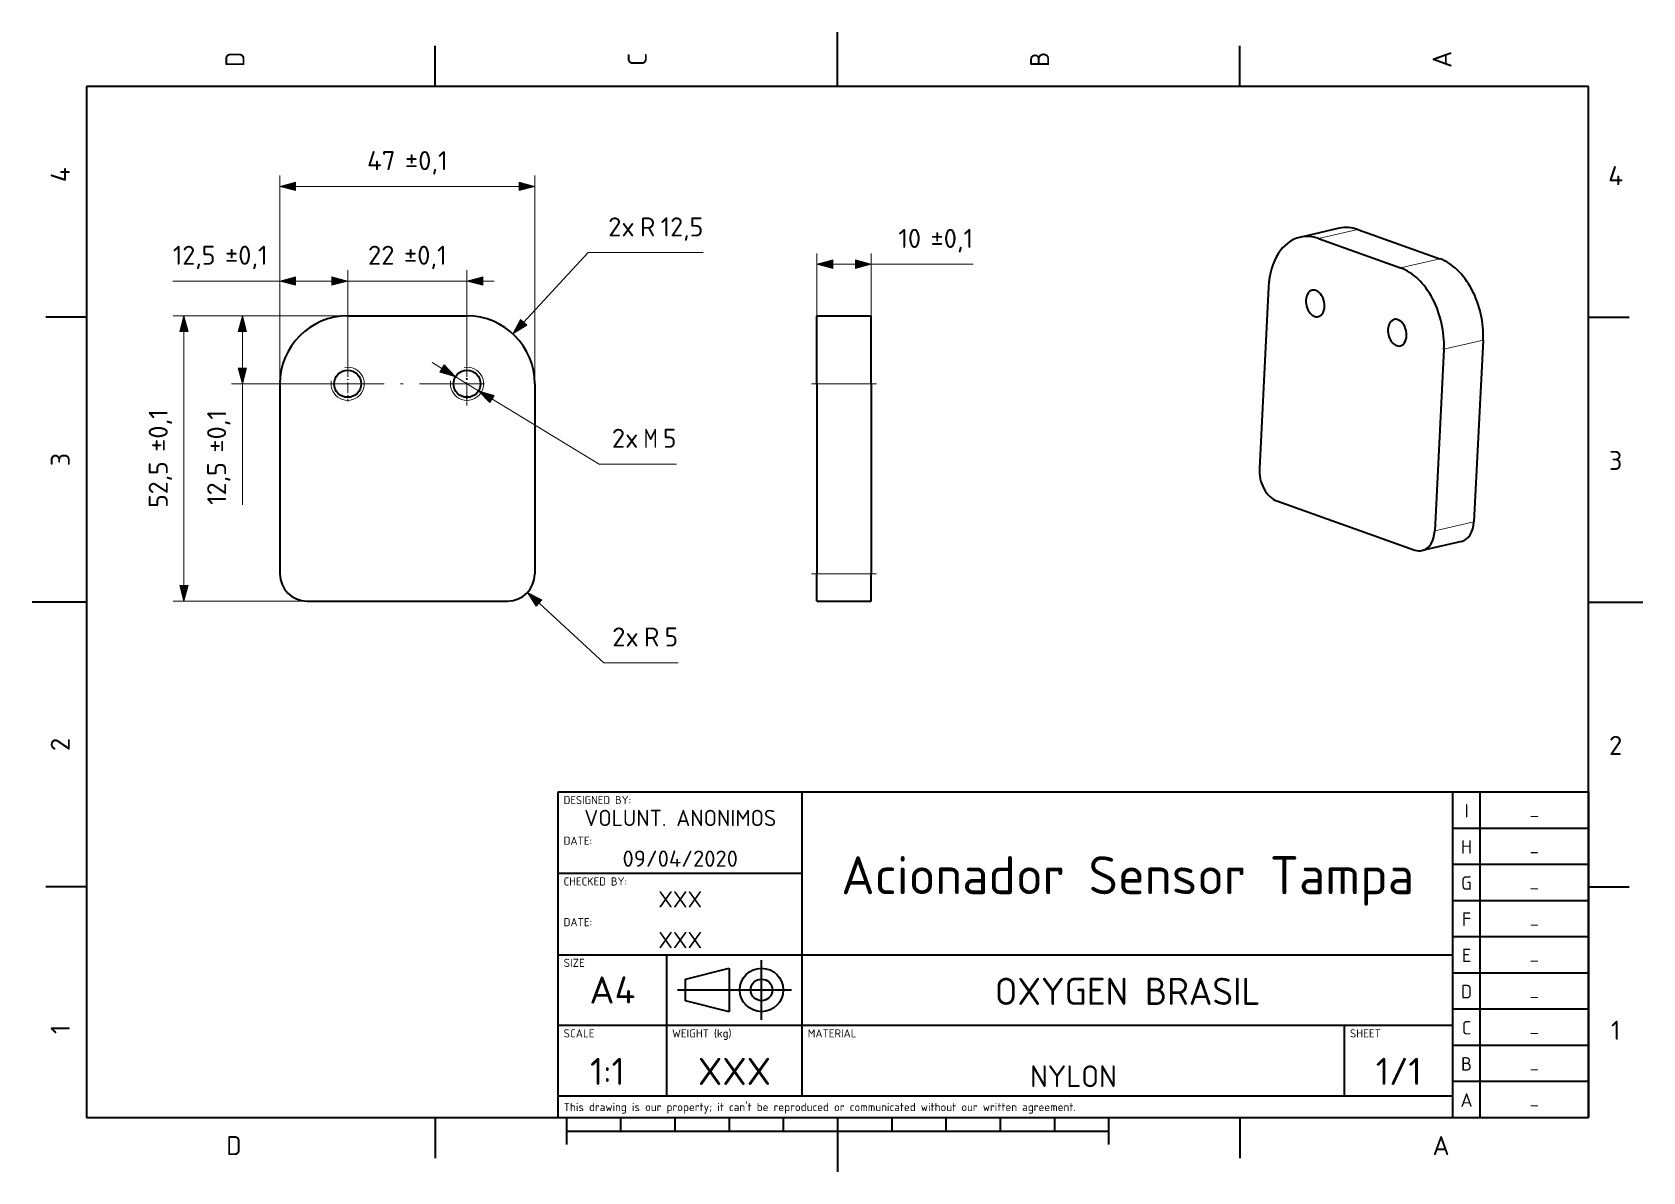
# Model space of a CAD drawing. Extents: x 0 to 297, y 0 to 210.
import ezdxf
from ezdxf.enums import TextEntityAlignment as Align

# ---------------------------------------------------------------- set-up
doc = ezdxf.new("R2010")
doc.units = 0
doc.linetypes.add('DASHDOT', pattern=[18.5, 12, -3, 0.5, -3])
doc.layers.get('0').update_dxf_attribs({"lineweight": 13})
doc.styles.get("Standard").update_dxf_attribs({"font": 'isocp.shx'})
doc.dimstyles.get("Standard").update_dxf_attribs({"dimtxt": 2.5, "dimasz": 2.5, "dimexe": 1.25, "dimexo": 0.625, "dimtad": 1, "dimcen": 2.5, "dimadec": 0, "dimazin": 0, "dimtfac": 1, "dimtmove": 0, "dimatfit": 0, "dimfxl": 1, "dimarcsym": 0})

# ---------------------------------------------------------------- blocks, each defined once
blk = doc.blocks.new('BLOCK345')
at = {"color": 7, "lineweight": 18, "width": 1.110901}
blk.add_text('A', height=3.5, dxfattribs=at).set_placement((258.226196, 3.076224), (261.373749, 3.076224), align=Align.FIT)
blk = doc.blocks.new('BLOCK346')
at = {"color": 7, "lineweight": 18, "width": 0.933333}
blk.add_text('D', height=3.5, dxfattribs=at).set_placement((35.799999, 3.076224), (38.599998, 3.076224), align=Align.FIT)
blk = doc.blocks.new('BLOCK347')
at = {"color": 7, "lineweight": 18, "width": 0.933334}
blk.add_text('B', height=3.5, rotation=90, dxfattribs=at).set_placement((187.523788, 203.600006), (187.523788, 206.400009), align=Align.FIT)
blk = doc.blocks.new('BLOCK348')
at = {"color": 7, "lineweight": 18, "width": 0.815852}
blk.add_text('C', height=3.5, rotation=90, dxfattribs=at).set_placement((113.323776, 203.77623), (113.323776, 206.223785), align=Align.FIT)
blk = doc.blocks.new('BLOCK349')
at = {"color": 7, "lineweight": 18, "width": 1.110901}
blk.add_text('A', height=3.5, rotation=90, dxfattribs=at).set_placement((261.723755, 203.426224), (261.723755, 206.573776), align=Align.FIT)
blk = doc.blocks.new('BLOCK350')
at = {"color": 7, "lineweight": 18, "width": 0.933334}
blk.add_text('D', height=3.5, rotation=90, dxfattribs=at).set_placement((39.123775, 203.600006), (39.123775, 206.400009), align=Align.FIT)
blk = doc.blocks.new('BLOCK351')
at = {"color": 7, "lineweight": 18, "width": 0.863838}
blk.add_text('3', height=3.5, dxfattribs=at).set_placement((290.776215, 129.326218), (293.223755, 129.326218), align=Align.FIT)
blk = doc.blocks.new('BLOCK352')
at = {"color": 7, "lineweight": 18, "width": 0.863843}
blk.add_text('3', height=3.5, rotation=90, dxfattribs=at).set_placement((6.923776, 130.02623), (6.923776, 132.473785), align=Align.FIT)
blk = doc.blocks.new('BLOCK353')
at = {"color": 7, "lineweight": 18, "width": 0.863838}
blk.add_text('2', height=3.5, dxfattribs=at).set_placement((290.776215, 76.826225), (293.223755, 76.826225), align=Align.FIT)
blk = doc.blocks.new('BLOCK354')
at = {"color": 7, "lineweight": 18, "width": 0.863843}
blk.add_text('2', height=3.5, rotation=90, dxfattribs=at).set_placement((6.923776, 77.526222), (6.923776, 79.973778), align=Align.FIT)
blk = doc.blocks.new('BLOCK355')
at = {"color": 7, "lineweight": 18, "width": 0.933329}
blk.add_text('4', height=3.5, dxfattribs=at).set_placement((290.600006, 181.826218), (293.399994, 181.826218), align=Align.FIT)
blk = doc.blocks.new('BLOCK356')
at = {"color": 7, "lineweight": 18, "width": 0.933334}
blk.add_text('4', height=3.5, rotation=90, dxfattribs=at).set_placement((6.923776, 182.350006), (6.923776, 185.150009), align=Align.FIT)
blk = doc.blocks.new('BLOCK357')
at = {"color": 7, "lineweight": 18, "width": 0.953214}
blk.add_text('1', height=3.5, dxfattribs=at).set_placement((291.126221, 24.326223), (292.873779, 24.326223), align=Align.FIT)
blk = doc.blocks.new('BLOCK358')
at = {"color": 7, "lineweight": 18, "width": 0.953211}
blk.add_text('1', height=3.5, rotation=90, dxfattribs=at).set_placement((6.923776, 25.376225), (6.923776, 27.123777), align=Align.FIT)
blk = doc.blocks.new('BLOCK359')
at = {"color": 7, "lineweight": 18, "width": 0.779092}
blk.add_text("This drawing is our property; it can't be reproduced or communicated without our written agreement.", height=1.5, dxfattribs=at).set_placement((98, 11.175525), (192.437073, 11.175525), align=Align.FIT)
blk = doc.blocks.new('BLOCK360')
at = {"color": 7, "lineweight": 18, "width": 0.857432}
blk.add_text('SCALE', height=1.5, dxfattribs=at).set_placement((98, 24.751049), (103.695801, 24.751049), align=Align.FIT)
blk = doc.blocks.new('BLOCK361')
at = {"color": 7, "lineweight": 18, "width": 0.631999}
blk.add_text('  1:1', height=5, dxfattribs=at).set_placement((96.755241, 16), (109.244751, 16), align=Align.FIT)
blk = doc.blocks.new('BLOCK362')
at = {"color": 7, "lineweight": 18, "width": 0.802234}
blk.add_text('WEIGHT (kg)', height=1.5, dxfattribs=at).set_placement((118, 24.751049), (128.944763, 24.751049), align=Align.FIT)
blk = doc.blocks.new('BLOCK363')
at = {"color": 7, "lineweight": 18, "width": 0.993963}
blk.add_text('XXX', height=5, dxfattribs=at).set_placement((122.755249, 16), (136.244751, 16), align=Align.FIT)
blk = doc.blocks.new('BLOCK364')
at = {"color": 7, "lineweight": 18, "width": 0.899371}
blk.add_text('MATERIAL', height=1.5, dxfattribs=at).set_placement((143, 24.751049), (151.993713, 24.751049), align=Align.FIT)
blk = doc.blocks.new('BLOCK365')
at = {"color": 7, "lineweight": 18, "width": 0.865676}
blk.add_text('NYLON', height=4, dxfattribs=at).set_placement((184.002792, 15.6), (199.997192, 15.6), align=Align.FIT)
blk = doc.blocks.new('BLOCK366')
at = {"color": 7, "lineweight": 18, "width": 0.839691}
blk.add_text('SHEET', height=1.5, dxfattribs=at).set_placement((243, 24.751049), (248.697906, 24.751049), align=Align.FIT)
blk = doc.blocks.new('BLOCK367')
at = {"color": 7, "lineweight": 18, "width": 0.672753}
blk.add_text('1/1', height=5, dxfattribs=at).set_placement((247.755249, 16), (256.244751, 16), align=Align.FIT)
blk = doc.blocks.new('BLOCK368')
at = {"color": 7, "lineweight": 18, "width": 0.839548}
blk.add_text('SIZE', height=1.5, dxfattribs=at).set_placement((98, 37.751049), (101.897903, 37.751049), align=Align.FIT)
blk = doc.blocks.new('BLOCK369')
at = {"color": 7, "lineweight": 18, "width": 0.991259}
blk.add_text('A4', height=5, dxfattribs=at).set_placement((102.751747, 31), (111.248253, 31), align=Align.FIT)
blk = doc.blocks.new('BLOCK370')
at = {"color": 7, "lineweight": 18, "width": 0.832842}
blk.add_text('OXYGEN BRASIL', height=5, dxfattribs=at).set_placement((177.510498, 30.751749), (226.489517, 30.751749), align=Align.FIT)
blk = doc.blocks.new('BLOCK371')
at = {"color": 7, "lineweight": 18, "width": 0.77958}
blk.add_text('CHECKED BY:', height=1.5, dxfattribs=at).set_placement((98, 52.751049), (109.693703, 52.751049), align=Align.FIT)
blk = doc.blocks.new('BLOCK372')
at = {"color": 7, "lineweight": 18, "width": 0.993964}
blk.add_text('XXX', height=3, dxfattribs=at).set_placement((115.453148, 48.700001), (123.546852, 48.700001), align=Align.FIT)
blk = doc.blocks.new('BLOCK373')
at = {"color": 7, "lineweight": 18, "width": 0.9182}
blk.add_text('DATE:', height=1.5, dxfattribs=at).set_placement((98, 45.251049), (103.246857, 45.251049), align=Align.FIT)
blk = doc.blocks.new('BLOCK374')
at = {"color": 7, "lineweight": 18, "width": 0.993964}
blk.add_text('XXX', height=3, dxfattribs=at).set_placement((115.453148, 41.200001), (123.546852, 41.200001), align=Align.FIT)
blk = doc.blocks.new('BLOCK375')
at = {"color": 7, "lineweight": 18, "width": 0.802887}
blk.add_text('DESIGNED BY:', height=1.5, dxfattribs=at).set_placement((98, 67.751053), (110.444756, 67.751053), align=Align.FIT)
blk = doc.blocks.new('BLOCK376')
at = {"color": 7, "lineweight": 18, "width": 0.817531}
blk.add_text('VOLUNT. ANONIMOS', height=3, dxfattribs=at).set_placement((101.80629, 63.700001), (137.193695, 63.700001), align=Align.FIT)
blk = doc.blocks.new('BLOCK377')
at = {"color": 7, "lineweight": 18, "width": 0.9182}
blk.add_text('DATE:', height=1.5, dxfattribs=at).set_placement((98, 60.251049), (103.246857, 60.251049), align=Align.FIT)
blk = doc.blocks.new('BLOCK378')
at = {"color": 7, "lineweight": 18, "width": 0.741134}
blk.add_text('09/04/2020', height=3, dxfattribs=at).set_placement((108.859436, 56.200001), (130.140564, 56.200001), align=Align.FIT)
blk = doc.blocks.new('BLOCK379')
at = {"color": 7, "lineweight": 18, "width": 0.794185}
blk.add_text('Acionador Sensor Tampa', height=7, dxfattribs=at).set_placement((149.186722, 51.152447), (254.813278, 51.152447), align=Align.FIT)
blk = doc.blocks.new('BLOCK380')
at = {"color": 7, "lineweight": 18, "width": 1.110905}
blk.add_text('A', height=2.5, dxfattribs=at).set_placement((263.375885, 11.959208), (265.624146, 11.959208), align=Align.FIT)
blk = doc.blocks.new('BLOCK381')
at = {"color": 7, "lineweight": 18, "width": 1.180341}
blk.add_text('_', height=2, dxfattribs=at).set_placement((276.100708, 12.234033), (277.899323, 12.234033), align=Align.FIT)
blk = doc.blocks.new('BLOCK382')
at = {"color": 7, "lineweight": 18, "width": 0.933333}
blk.add_text('B', height=2.5, dxfattribs=at).set_placement((263.5, 18.625874), (265.5, 18.625874), align=Align.FIT)
blk = doc.blocks.new('BLOCK383')
at = {"color": 7, "lineweight": 18, "width": 1.180341}
blk.add_text('_', height=2, dxfattribs=at).set_placement((276.100708, 18.9007), (277.899323, 18.9007), align=Align.FIT)
blk = doc.blocks.new('BLOCK384')
at = {"color": 7, "lineweight": 18, "width": 0.815855}
blk.add_text('C', height=2.5, dxfattribs=at).set_placement((263.625885, 25.29254), (265.374146, 25.29254), align=Align.FIT)
blk = doc.blocks.new('BLOCK385')
at = {"color": 7, "lineweight": 18, "width": 1.180341}
blk.add_text('_', height=2, dxfattribs=at).set_placement((276.100708, 25.567366), (277.899323, 25.567366), align=Align.FIT)
blk = doc.blocks.new('BLOCK386')
at = {"color": 7, "lineweight": 18, "width": 0.933333}
blk.add_text('D', height=2.5, dxfattribs=at).set_placement((263.5, 31.959206), (265.5, 31.959206), align=Align.FIT)
blk = doc.blocks.new('BLOCK387')
at = {"color": 7, "lineweight": 18, "width": 1.180341}
blk.add_text('_', height=2, dxfattribs=at).set_placement((276.100708, 32.234032), (277.899323, 32.234032), align=Align.FIT)
blk = doc.blocks.new('BLOCK388')
at = {"color": 7, "lineweight": 18, "width": 0.863846}
blk.add_text('E', height=2.5, dxfattribs=at).set_placement((263.625885, 38.625874), (265.374146, 38.625874), align=Align.FIT)
blk = doc.blocks.new('BLOCK389')
at = {"color": 7, "lineweight": 18, "width": 1.180341}
blk.add_text('_', height=2, dxfattribs=at).set_placement((276.100708, 38.9007), (277.899323, 38.9007), align=Align.FIT)
blk = doc.blocks.new('BLOCK390')
at = {"color": 7, "lineweight": 18, "width": 0.863846}
blk.add_text('F', height=2.5, dxfattribs=at).set_placement((263.625885, 45.292542), (265.374146, 45.292542), align=Align.FIT)
blk = doc.blocks.new('BLOCK391')
at = {"color": 7, "lineweight": 18, "width": 1.180341}
blk.add_text('_', height=2, dxfattribs=at).set_placement((276.100708, 45.567368), (277.899323, 45.567368), align=Align.FIT)
blk = doc.blocks.new('BLOCK392')
at = {"color": 7, "lineweight": 18, "width": 0.933333}
blk.add_text('G', height=2.5, dxfattribs=at).set_placement((263.5, 51.959206), (265.5, 51.959206), align=Align.FIT)
blk = doc.blocks.new('BLOCK393')
at = {"color": 7, "lineweight": 18, "width": 1.180341}
blk.add_text('_', height=2, dxfattribs=at).set_placement((276.100708, 52.234032), (277.899323, 52.234032), align=Align.FIT)
blk = doc.blocks.new('BLOCK394')
at = {"color": 7, "lineweight": 18, "width": 0.933333}
blk.add_text('H', height=2.5, dxfattribs=at).set_placement((263.5, 58.625874), (265.5, 58.625874), align=Align.FIT)
blk = doc.blocks.new('BLOCK395')
at = {"color": 7, "lineweight": 18, "width": 1.180341}
blk.add_text('_', height=2, dxfattribs=at).set_placement((276.100708, 58.9007), (277.899323, 58.9007), align=Align.FIT)
blk = doc.blocks.new('BLOCK396')
at = {"color": 7, "lineweight": 18, "width": 1.571347}
blk.add_text('I', height=2.5, dxfattribs=at).set_placement((264.125885, 65.292542), (264.874146, 65.292542), align=Align.FIT)
blk = doc.blocks.new('BLOCK397')
at = {"color": 7, "lineweight": 18, "width": 1.180341}
blk.add_text('_', height=2, dxfattribs=at).set_placement((276.100708, 65.56736), (277.899323, 65.56736), align=Align.FIT)
blk = doc.blocks.new('*D54')
at = {"color": 7, "lineweight": 18}
for p, q in [((53.172043, 164.151874), (55.274261, 164.151874)), ((58.172043, 148.467456), (58.172043, 166.151874)), ((58.172043, 164.151874), (80.172043, 164.151874)), ((80.172043, 148.467456), (80.172043, 166.151874)), ((83.069824, 164.151874), (85.172043, 164.151874))]:
    blk.add_line(p, q, dxfattribs=at)
for points in [[(55.274261, 163.375415), (58.172043, 164.151874), (55.274261, 164.928333)], [(83.069824, 164.928333), (80.172043, 164.151874), (83.069824, 163.375415)]]:
    blk.add_lwpolyline(points, close=True, dxfattribs=at)
for points in [[(55.274261, 163.375415), (58.172043, 164.151874), (55.274261, 163.375415), (55.274261, 164.928333)], [(83.069824, 164.928333), (80.172043, 164.151874), (83.069824, 164.928333), (83.069824, 163.375415)]]:
    blk.add_solid(points, dxfattribs=at)
for s, width, p, p2 in [('22', 0.793802, (61.916275, 167.151874), (66.811386, 167.151874)), ('%%p0,1', 0.704456, (68.561386, 167.151874), (76.427811, 167.151874))]:
    blk.add_text(s, height=3.5, dxfattribs=dict(at, width=width)).set_placement(p, p2, align=Align.FIT)
blk = doc.blocks.new('*D55')
at = {"color": 7, "lineweight": 18}
for p, q in [((45.672043, 145.217456), (45.672043, 183.592029)), ((48.569817, 181.592029), (89.774261, 181.592029)), ((92.672043, 145.217456), (92.672043, 183.592029))]:
    blk.add_line(p, q, dxfattribs=at)
for points in [[(48.569817, 182.368488), (45.672043, 181.592029), (48.569817, 180.81557)], [(89.774261, 180.81557), (92.672043, 181.592029), (89.774261, 182.368488)]]:
    blk.add_lwpolyline(points, close=True, dxfattribs=at)
for points in [[(48.569817, 182.368488), (45.672043, 181.592029), (48.569817, 182.368488), (48.569817, 180.81557)], [(89.774261, 180.81557), (92.672043, 181.592029), (89.774261, 180.81557), (89.774261, 182.368488)]]:
    blk.add_solid(points, dxfattribs=at)
for s, width, p, p2 in [('47', 0.850955, (61.740051, 184.592029), (66.98761, 184.592029)), ('%%p0,1', 0.704456, (68.73761, 184.592029), (76.604034, 184.592029))]:
    blk.add_text(s, height=3.5, dxfattribs=dict(at, width=width)).set_placement(p, p2, align=Align.FIT)
blk = doc.blocks.new('*D56')
at = {"color": 7, "lineweight": 18}
for p, q in [((25.934349, 164.151874), (45.672043, 164.151874)), ((45.672043, 145.217456), (45.672043, 166.151874)), ((48.569817, 164.151874), (55.274261, 164.151874)), ((58.172043, 148.467456), (58.172043, 166.151874))]:
    blk.add_line(p, q, dxfattribs=at)
for points in [[(48.569817, 164.928333), (45.672043, 164.151874), (48.569817, 163.375415)], [(55.274261, 163.375415), (58.172043, 164.151874), (55.274261, 164.928333)]]:
    blk.add_lwpolyline(points, close=True, dxfattribs=at)
for points in [[(48.569817, 164.928333), (45.672043, 164.151874), (48.569817, 164.928333), (48.569817, 163.375415)], [(55.274261, 163.375415), (58.172043, 164.151874), (55.274261, 163.375415), (55.274261, 164.928333)]]:
    blk.add_solid(points, dxfattribs=at)
at = {"color": 7, "lineweight": 18, "width": 0.704457}
for s, p, p2 in [('12,5', (25.934349, 167.151874), (33.800789, 167.151874)), ('%%p0,1', (35.550781, 167.151874), (43.417221, 167.151874))]:
    blk.add_text(s, height=3.5, dxfattribs=at).set_placement(p, p2, align=Align.FIT)
blk = doc.blocks.new('*D57')
at = {"color": 7, "lineweight": 18}
for p, q in [((90.624176, 156.52428), (102.51181, 169.383991)), ((102.51181, 169.383991), (123.757523, 169.383991))]:
    blk.add_line(p, q, dxfattribs=at)
blk.add_lwpolyline([(90.054016, 157.051349), (88.65715, 154.396411), (91.194351, 155.997211)], close=True, dxfattribs=at)
blk.add_solid([(90.054016, 157.051349), (88.65715, 154.396411), (90.054016, 157.051349), (91.194351, 155.997211)], dxfattribs=at)
for s, width, p, p2 in [('2x', 0.863843, (106.195984, 172.383991), (111.091095, 172.383991)), ('R', 0.933329, (112.091095, 172.383991), (114.891083, 172.383991)), ('12,5', 0.704456, (115.891098, 172.383991), (123.757523, 172.383991))]:
    blk.add_text(s, height=3.5, dxfattribs=dict(at, width=width)).set_placement(p, p2, align=Align.FIT)
blk = doc.blocks.new('*D58')
at = {"color": 7, "lineweight": 18}
for p, q in [((93.479263, 104.815174), (105.418472, 93.810535)), ((105.418472, 93.810535), (119.089691, 93.810535))]:
    blk.add_line(p, q, dxfattribs=at)
blk.add_lwpolyline([(94.005508, 105.386096), (91.348541, 106.779102), (92.953033, 104.244251)], close=True, dxfattribs=at)
blk.add_solid([(94.005508, 105.386096), (91.348541, 106.779102), (94.005508, 105.386096), (92.953033, 104.244251)], dxfattribs=at)
for s, width, p, p2 in [('2x', 0.863843, (106.947037, 96.810535), (111.842148, 96.810535)), ('R', 0.933329, (112.842148, 96.810535), (115.642136, 96.810535)), ('5', 0.863838, (116.642151, 96.810535), (119.089691, 96.810535))]:
    blk.add_text(s, height=3.5, dxfattribs=dict(at, width=width)).set_placement(p, p2, align=Align.FIT)
blk = doc.blocks.new('*D59')
at = {"color": 7, "lineweight": 18}
for p, q in [((58.172043, 157.717456), (25.98732, 157.717456)), ((27.98732, 108.065601), (27.98732, 154.81969)), ((50.672043, 105.167835), (25.98732, 105.167835))]:
    blk.add_line(p, q, dxfattribs=at)
for points in [[(28.763779, 154.81969), (27.98732, 157.717456), (27.210869, 154.81969)], [(27.210869, 108.065601), (27.98732, 105.167835), (28.763779, 108.065601)]]:
    blk.add_lwpolyline(points, close=True, dxfattribs=at)
for points in [[(28.763779, 154.81969), (27.98732, 157.717456), (28.763779, 154.81969), (27.210869, 154.81969)], [(27.210869, 108.065601), (27.98732, 105.167835), (27.210869, 108.065601), (28.763779, 108.065601)]]:
    blk.add_solid(points, dxfattribs=at)
for s, width, p, p2 in [('%%p0,1', 0.704459, (24.98732, 132.667621), (24.98732, 140.534076)), ('52,5', 0.767141, (24.98732, 122.351215), (24.98732, 130.917621))]:
    blk.add_text(s, height=3.5, rotation=90, dxfattribs=dict(at, width=width)).set_placement(p, p2, align=Align.FIT)
blk = doc.blocks.new('*D60')
at = {"color": 7, "lineweight": 18}
for p, q in [((73.761505, 149.110401), (75.558365, 148.019214)), ((78.035202, 146.515094), (82.308884, 143.919818)), ((84.785721, 142.415699), (104.537659, 130.420856)), ((104.537659, 130.420856), (118.788498, 130.420856))]:
    blk.add_line(p, q, dxfattribs=at)
for points in [[(75.155334, 147.355548), (78.035202, 146.515094), (75.96138, 148.68288)], [(85.188751, 143.079364), (82.308884, 143.919818), (84.382706, 141.752033)]]:
    blk.add_lwpolyline(points, close=True, dxfattribs=at)
for points in [[(75.155334, 147.355548), (78.035202, 146.515094), (75.155334, 147.355548), (75.96138, 148.68288)], [(85.188751, 143.079364), (82.308884, 143.919818), (85.188751, 143.079364), (84.382706, 141.752033)]]:
    blk.add_solid(points, dxfattribs=at)
for s, width, p, p2 in [('2x', 0.863843, (106.879166, 133.420856), (111.774277, 133.420856)), ('M', 0.770004, (112.774261, 133.420856), (115.340942, 133.420856)), ('5', 0.863838, (116.340942, 133.420856), (118.788483, 133.420856))]:
    blk.add_text(s, height=3.5, dxfattribs=dict(at, width=width)).set_placement(p, p2, align=Align.FIT)
blk = doc.blocks.new('*D61')
at = {"color": 7, "lineweight": 18}
for p, q in [((58.172043, 157.717456), (36.760643, 157.717456)), ((38.760643, 148.115222), (38.760643, 154.81969)), ((54.922043, 145.217456), (36.760643, 145.217456)), ((38.760643, 122.903614), (38.760643, 145.217456))]:
    blk.add_line(p, q, dxfattribs=at)
for points in [[(39.537102, 154.81969), (38.760643, 157.717456), (37.984184, 154.81969)], [(37.984184, 148.115222), (38.760643, 145.217456), (39.537102, 148.115222)]]:
    blk.add_lwpolyline(points, close=True, dxfattribs=at)
for points in [[(39.537102, 154.81969), (38.760643, 157.717456), (39.537102, 154.81969), (37.984184, 154.81969)], [(37.984184, 148.115222), (38.760643, 145.217456), (37.984184, 148.115222), (39.537102, 148.115222)]]:
    blk.add_solid(points, dxfattribs=at)
at = {"color": 7, "lineweight": 18, "width": 0.704459}
for s, p, p2 in [('%%p0,1', (35.760643, 132.520038), (35.760643, 140.386493)), ('12,5', (35.760643, 122.903583), (35.760643, 130.770038))]:
    blk.add_text(s, height=3.5, rotation=90, dxfattribs=at).set_placement(p, p2, align=Align.FIT)
blk = doc.blocks.new('BLOCK398')
at = {"color": 7, "linetype": 'DASHDOT', "lineweight": 18, "ltscale": 0.1625}
for p, q in [((155, 424.75), (155, 418.25)), ((158.25, 421.5), (151.75, 421.5))]:
    blk.add_line(p, q, dxfattribs=at)
at = {"color": 7, "lineweight": 18}
blk.add_arc((155, 421.5), 3.06, 170, 100, dxfattribs=at)
blk = doc.blocks.new('BLOCK399')
at = {"color": 7, "linetype": 'DASHDOT', "lineweight": 18, "ltscale": 0.1625}
for p, q in [((133, 424.75), (133, 418.25)), ((136.25, 421.5), (129.75, 421.5))]:
    blk.add_line(p, q, dxfattribs=at)
at = {"color": 7, "lineweight": 18}
blk.add_arc((133, 421.5), 3.06, 170, 100, dxfattribs=at)
blk = doc.blocks.new('BLOCK400')
at = {"color": 7, "linetype": 'DASHDOT', "lineweight": 18, "ltscale": 0.1625}
for p, q in [((155, 424.75), (155, 418.25)), ((158.25, 421.5), (151.75, 421.5))]:
    blk.add_line(p, q, dxfattribs=at)
blk = doc.blocks.new('BLOCK401')
at = {"color": 7, "linetype": 'DASHDOT', "lineweight": 18, "ltscale": 0.1625}
for p, q in [((133, 424.75), (133, 418.25)), ((136.25, 421.5), (129.75, 421.5))]:
    blk.add_line(p, q, dxfattribs=at)
blk = doc.blocks.new('BLOCK402')
at = {"color": 7, "linetype": 'DASHDOT', "lineweight": 18, "ltscale": 0.1625}
blk.add_line((133, 424.75), (133, 418.25), dxfattribs=at)
blk = doc.blocks.new('BLOCK403')
at = {"color": 7, "linetype": 'DASHDOT', "lineweight": 18, "ltscale": 0.199063}
blk.add_line((155, 425.481262), (155, 417.518738), dxfattribs=at)
blk = doc.blocks.new('BLOCK404')
at = {"color": 7, "lineweight": 35}
for p, q in [((133, 434), (155, 434)), ((120.5, 421.5), (120.5, 386.450372)), ((167.5, 421.5), (167.5, 386.450372)), ((125.5, 381.450372), (162.5, 381.450372))]:
    blk.add_line(p, q, dxfattribs=at)
for centre in [(133, 421.5), (155, 421.5)]:
    blk.add_circle(centre, 2.5, dxfattribs=at)
for centre, radius, start, end in [((133, 421.5), 12.5, 90, 180), ((155, 421.5), 12.5, 360, 90), ((125.5, 386.450372), 5, 180, 270), ((162.5, 386.450372), 5, 270, 360)]:
    blk.add_arc(centre, radius, start, end, dxfattribs=at)
blk = doc.blocks.new('*D69')
at = {"color": 7, "lineweight": 18}
for p, q in [((144.714263, 157.717456), (144.714263, 169.25246)), ((147.612045, 167.25246), (151.81649, 167.25246)), ((154.714263, 157.717456), (154.714263, 169.25246)), ((154.714263, 167.25246), (173.525802, 167.25246))]:
    blk.add_line(p, q, dxfattribs=at)
for points in [[(147.612045, 168.028919), (144.714263, 167.25246), (147.612045, 166.476001)], [(151.81649, 166.476001), (154.714263, 167.25246), (151.81649, 168.028919)]]:
    blk.add_lwpolyline(points, close=True, dxfattribs=at)
for points in [[(147.612045, 168.028919), (144.714263, 167.25246), (147.612045, 168.028919), (147.612045, 166.476001)], [(151.81649, 166.476001), (154.714263, 167.25246), (151.81649, 166.476001), (151.81649, 168.028919)]]:
    blk.add_solid(points, dxfattribs=at)
for s, width, p, p2 in [('10', 0.680288, (159.714263, 170.25246), (163.90937, 170.25246)), ('%%p0,1', 0.704457, (165.65937, 170.25246), (173.525802, 170.25246))]:
    blk.add_text(s, height=3.5, dxfattribs=dict(at, width=width)).set_placement(p, p2, align=Align.FIT)
blk = doc.blocks.new('BLOCK405')
at = {"color": 7, "lineweight": 35}
for p, q in [((-78.999999, 434), (-68.999999, 434)), ((-78.999999, 421.5), (-78.999999, 434)), ((-68.999999, 421.5), (-68.999999, 434)), ((-78.999999, 421.5), (-78.999999, 386.450372)), ((-68.999999, 421.5), (-68.999999, 386.450372)), ((-78.999999, 381.450372), (-78.999999, 386.450372)), ((-68.999999, 381.450372), (-68.999999, 386.450372)), ((-78.999999, 381.450372), (-68.999999, 381.450372))]:
    blk.add_line(p, q, dxfattribs=at)
at = {"color": 7, "lineweight": 18}
for p, q in [((-78.999999, 421.5), (-68.999999, 421.5)), ((-78.999999, 386.450372), (-68.999999, 386.450372))]:
    blk.add_line(p, q, dxfattribs=at)
blk = doc.blocks.new('BLOCK406')
at = {"color": 7, "lineweight": 35}
for p, q in [((166.296607, 395.349987), (159.053276, 393.663444)), ((169.737062, 395.110006), (184.867405, 389.721234)), ((162.493731, 393.423463), (177.624074, 388.034692)), ((153.290812, 384.550821), (151.591232, 351.086996)), ((192.858057, 374.724988), (191.158478, 341.261163)), ((185.614726, 373.038446), (183.915147, 339.57462)), ((154.787493, 345.088497), (180.233979, 336.025563)), ((188.853856, 337.616198), (181.610525, 335.929655))]:
    blk.add_line(p, q, dxfattribs=at)
at = {"color": 7, "lineweight": 18}
for p, q in [((169.737062, 395.110006), (162.493731, 393.423463)), ((184.867405, 389.721234), (177.624074, 388.034692)), ((192.858057, 374.724988), (185.614726, 373.038446)), ((191.158478, 341.261163), (183.915147, 339.57462))]:
    blk.add_line(p, q, dxfattribs=at)
at = {"color": 7, "lineweight": 35}
for centre, major_axis, start_param, end_param in [((169.130936, 383.175568), (-2.834683, 12.174341), 5.8776340719, 6.2831408958), ((161.887604, 381.489014), (-2.834683, 12.174341), 6.2831408958, 7.4484303987), ((161.887604, 381.489014), (-2.834683, 12.174341), 5.8776340719, 6.2831408958), ((184.261276, 377.786804), (-2.834683, 12.174341), 4.3068377451, 5.8776340719), ((177.017944, 376.10025), (-2.834683, 12.174341), 4.3068377451, 5.8776340719), ((161.887604, 381.489014), (-0.566937, 2.434868), 0.0000673123, 3.1416599659), ((161.887604, 381.489014), (-0.566937, 2.434868), 5.8776340719, 6.2832526195), ((161.887604, 381.489014), (-0.566937, 2.434868), 3.1416599659, 5.8776340719), ((177.017944, 376.10025), (-0.566937, 2.434868), 0.0000673123, 3.1416599659), ((177.017944, 376.10025), (-0.566937, 2.434868), 5.8776340719, 6.2832526195), ((177.017944, 376.10025), (-0.566937, 2.434868), 3.1416599659, 5.8776340719), ((155.029953, 349.862274), (-1.133873, 4.869736), 1.1652450915, 2.7360414183), ((180.476425, 340.799347), (-1.133873, 4.869736), 3.1416599659, 4.3068377451), ((187.719757, 342.48587), (-1.133873, 4.869736), 3.1416599659, 4.3068377451), ((180.476425, 340.799347), (-1.133873, 4.869736), 2.7360414183, 3.1416599659)]:
    blk.add_ellipse(centre, major_axis=major_axis, ratio=0.668504, start_param=start_param, end_param=end_param, dxfattribs=at)

msp = doc.modelspace()

# ---------------------------------------------------------------- linework, layer by layer
at = {"color": 7, "lineweight": 35}
for p, q in [((148.5, 200), (148.5, 210)), ((74.3, 200), (74.3, 207.5)), ((222.7, 200), (222.7, 207.5)), ((287, 200), (10, 200)), ((10, 200), (10, 10)), ((287, 10), (287, 200)), ((10, 157.5), (2.5, 157.5)), ((287, 157.5), (294.5, 157.5)), ((10, 105), (0, 105)), ((287, 105), (297, 105)), ((97, 10), (97, 70)), ((97, 70), (287, 70)), ((142, 14), (142, 70)), ((262, 10), (262, 70)), ((267, 10), (267, 70)), ((287, 70), (287, 10)), ((262, 63.333333), (287, 63.333333)), ((262, 56.666667), (287, 56.666667)), ((97, 55), (142, 55)), ((10, 52.5), (2.5, 52.5)), ((287, 52.5), (294.5, 52.5)), ((262, 50), (287, 50)), ((262, 43.333333), (287, 43.333333)), ((97, 40), (262, 40)), ((117, 14), (117, 40)), ((134.5, 28), (134.5, 39)), ((120.5, 35.5), (128.5, 37.5)), ((128.5, 37.5), (128.5, 29.5)), ((262, 36.666667), (287, 36.666667)), ((119, 33.5), (140, 33.5)), ((120.5, 31.5), (120.5, 35.5)), ((128.5, 29.5), (120.5, 31.5)), ((262, 30), (287, 30)), ((97, 27), (262, 27)), ((242, 14), (242, 27)), ((262, 23.333333), (287, 23.333333)), ((262, 16.666667), (287, 16.666667)), ((97, 14), (262, 14)), ((10, 10), (287, 10)), ((74.3, 10), (74.3, 2.5)), ((97, 10), (287, 10)), ((98.5, 10), (98.5, 5)), ((108.5, 10), (108.5, 7.5)), ((118.5, 10), (118.5, 7.5)), ((128.5, 10), (128.5, 7.5)), ((138.5, 10), (138.5, 7.5)), ((148.5, 10), (148.5, 0)), ((158.5, 10), (158.5, 7.5)), ((168.5, 10), (168.5, 7.5)), ((178.5, 10), (178.5, 7.5)), ((188.5, 10), (188.5, 7.5)), ((198.5, 10), (198.5, 5)), ((222.7, 10), (222.7, 2.5)), ((98.5, 7.5), (198.5, 7.5))]:
    msp.add_line(p, q, dxfattribs=at)
at = {"color": 7, "linetype": 'DASHDOT', "lineweight": 18}
msp.add_line((52.915794, 145.217456), (85.990799, 145.217456), dxfattribs=at)
at = {"color": 7, "linetype": 'DASHDOT', "lineweight": 18, "ltscale": 0.3}
for p, q in [((143.714263, 145.217456), (155.714263, 145.217456)), ((143.714263, 110.167835), (155.714263, 110.167835))]:
    msp.add_line(p, q, dxfattribs=at)
at = {"color": 7, "lineweight": 35}
for radius in [4, 2]:
    msp.add_circle((134.5, 33.5), radius, dxfattribs=at)

# ---------------------------------------------------------------- block references
at = {"lineweight": 0}
for name, p in [('BLOCK350', (0, 0)), ('BLOCK348', (0, 0)), ('BLOCK347', (0, 0)), ('BLOCK349', (0, 0)), ('BLOCK356', (0, 0)), ('BLOCK355', (0, 0)), ('BLOCK406', (74.709905, -221.464935)), ('BLOCK404', (-74.827957, -276.282544)), ('BLOCK405', (223.714263, -276.282544)), ('BLOCK403', (-74.827957, -276.282544)), ('BLOCK399', (-74.827957, -276.282544)), ('BLOCK401', (-74.827957, -276.282544)), ('BLOCK402', (-74.827957, -276.282544)), ('BLOCK398', (-74.827957, -276.282544)), ('BLOCK400', (-74.827957, -276.282544)), ('BLOCK352', (0, 0)), ('BLOCK351', (0, 0)), ('BLOCK353', (0, 0)), ('BLOCK354', (0, 0)), ('BLOCK375', (0, 0)), ('BLOCK376', (0, 0)), ('BLOCK396', (0, 0)), ('BLOCK397', (0, 0)), ('BLOCK377', (0, 0)), ('BLOCK394', (0, 0)), ('BLOCK378', (0, 0)), ('BLOCK379', (0, 0)), ('BLOCK395', (0, 0)), ('BLOCK371', (0, 0)), ('BLOCK392', (0, 0)), ('BLOCK372', (0, 0)), ('BLOCK393', (0, 0)), ('BLOCK390', (0, 0)), ('BLOCK373', (0, 0)), ('BLOCK391', (0, 0)), ('BLOCK374', (0, 0)), ('BLOCK368', (0, 0)), ('BLOCK388', (0, 0)), ('BLOCK389', (0, 0)), ('BLOCK369', (0, 0)), ('BLOCK370', (0, 0)), ('BLOCK386', (0, 0)), ('BLOCK387', (0, 0)), ('BLOCK384', (0, 0)), ('BLOCK357', (0, 0)), ('BLOCK358', (0, 0)), ('BLOCK360', (0, 0)), ('BLOCK362', (0, 0)), ('BLOCK364', (0, 0)), ('BLOCK366', (0, 0)), ('BLOCK385', (0, 0)), ('BLOCK361', (0, 0)), ('BLOCK363', (0, 0)), ('BLOCK367', (0, 0)), ('BLOCK382', (0, 0)), ('BLOCK365', (0, 0)), ('BLOCK383', (0, 0)), ('BLOCK359', (0, 0)), ('BLOCK380', (0, 0)), ('BLOCK381', (0, 0)), ('BLOCK346', (0, 0)), ('BLOCK345', (0, 0))]:
    msp.add_blockref(name, p, dxfattribs=at)

# ---------------------------------------------------------------- dimensions: what is measured, and where the dimension line sits
at = {"color": 0, "lineweight": 0}
for base, p1, p2, angle, picture, middle, dimtype in [((45.672043, 181.592029), (92.672043, 145.217456), (45.672043, 145.217456), 180, '*D55', (69.172043, 181.592029), 161), ((58.172043, 164.151874), (80.172043, 148.467456), (58.172043, 148.467456), 180, '*D54', (69.172043, 164.151874), 161), ((27.987324, 157.717456), (50.672043, 105.167828), (58.172043, 157.717456), 90, '*D59', (27.987324, 131.442642), 160), ((38.760643, 145.217456), (58.172043, 157.717456), (54.922043, 145.217456), 270, '*D61', (38.760643, 131.645038), 160)]:
    dim = msp.add_linear_dim(base=base, p1=p1, p2=p2, angle=angle, text='<>{}{%%p0,1}', dimstyle='STANDARD', override={"dimtol": 0, "dimlim": 0, "dimtp": 0.1, "dimtm": 0.1}, dxfattribs=at)
    dim.commit()
    dim.dimension.update_dxf_attribs({"geometry": picture, "text_midpoint": middle, "dimtype": dimtype, "oblique_angle": 5156.620156})
for center, mpoint, picture, middle in [((80.172043, 145.217456), (88.657145, 154.396402), '*D57', (110.623096, 178.158552)), ((87.672043, 110.167828), (91.34854, 106.779116), '*D58', (107.160336, 92.205019))]:
    dim = msp.add_radius_dim(center=center, mpoint=mpoint, text='2x<>', dimstyle='STANDARD', dxfattribs=at)
    dim.commit()
    dim.dimension.update_dxf_attribs({"geometry": picture, "text_midpoint": middle, "dimtype": 164})
for base, p1, p2, picture, middle in [((154.714264, 167.25246), (144.714264, 157.717456), (154.714264, 157.717456), '*D69', (166.620033, 167.25246)), ((58.172043, 164.151874), (45.672043, 145.217456), (58.172043, 148.467456), '*D56', (34.675785, 164.151874))]:
    dim = msp.add_linear_dim(base=base, p1=p1, p2=p2, text='<>{}{%%p0,1}', dimstyle='STANDARD', override={"dimtol": 0, "dimlim": 0, "dimtp": 0.1, "dimtm": 0.1}, dxfattribs=at)
    dim.commit()
    dim.dimension.update_dxf_attribs({"geometry": picture, "text_midpoint": middle, "dimtype": 160, "oblique_angle": 5156.620156})
dim = msp.add_diameter_dim_2p(p1=(78.035198, 146.515106), p2=(82.308887, 143.919807), text='2x<>', dimstyle='STANDARD', dxfattribs=at)
dim.commit()
dim.dimension.update_dxf_attribs({"geometry": '*D60', "text_midpoint": (108.491263, 128.019936), "dimtype": 163})

doc.saveas('drawing.dxf')
